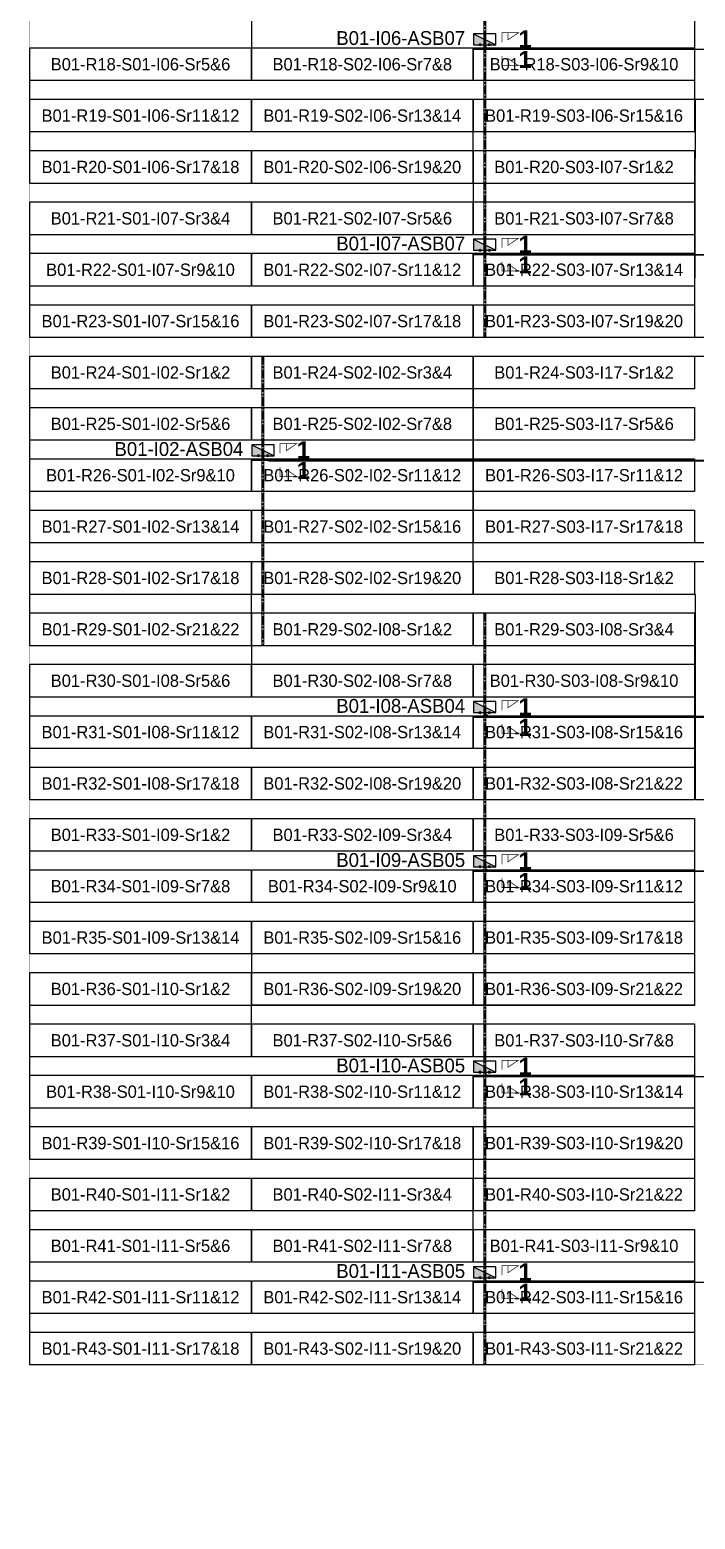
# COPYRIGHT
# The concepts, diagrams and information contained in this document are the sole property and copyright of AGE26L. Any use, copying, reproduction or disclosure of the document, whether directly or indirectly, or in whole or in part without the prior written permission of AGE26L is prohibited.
# Model space of a CAD drawing. Header units: metres. Extents: x 532153 to 532639, y 2675299 to 2675642.
# Drawn here: x 532152.7 to 532249.9, y 2675299.3 to 2675516.7 of the extents above; entities that cross this region are included whole.
import ezdxf
from ezdxf.enums import TextEntityAlignment as Align

# ---------------------------------------------------------------- set-up
doc = ezdxf.new("R2010")
doc.units = ezdxf.units.M
doc.linetypes.add('CENTER', pattern=[2, 1.25, -0.25, 0.25, -0.25])
doc.layers.add('Boundary-12.5 MW Block', color=6, linetype='Continuous', lineweight=9)
doc.layers.add('PILE', color=1, linetype='Continuous', lineweight=15)
for name, color, linetype in [('DC Trench BL-01', 40, 'Continuous'), ('E-Inverter Grouping', 2, 'Continuous'), ('Inverter Block-01', 7, 'Continuous'), ('LT Cable(AG) INV to LT Panel BL-01', 2, 'Continuous'), ('Messenger Wire Block-01 (Master Path)', 30, 'Continuous'), ('Messenger Wire Block-01 (MW Path)', 191, 'Continuous'), ('MMS Table Block-01', 8, 'Continuous'), ('Plan Line - DC BL-01', 40, 'Continuous'), ('Section Marking BL-01', 2, 'Continuous')]:
    doc.layers.add(name, color=color, linetype=linetype)
doc.styles.add('BoldTextStyle', font='arialbd.ttf')
doc.styles.get("Standard").update_dxf_attribs({"font": 'Adani Regular.ttf'})

# ---------------------------------------------------------------- blocks, each defined once
blk = doc.blocks.new('MMS Table (32.292 x 4.788)')
at = {"color": 0}
blk.add_lwpolyline([(0, -0.002), (0, 4.786), (32.292, 4.786), (32.292, -0.002)], close=True, dxfattribs=at)
at = {"color": 7}
blk.add_attdef('ID1', text='', height=1.8, dxfattribs=at).set_placement((16.146, 2.392), align=Align.MIDDLE_CENTER)
blk = doc.blocks.new('Inverter Block')
h = blk.add_hatch(color=0)
h.dxf.hatch_style = 1
h.paths.add_polyline_path([(-1.46, 2.27), (-1.46, 0.85), (1.46, 0.85)])
at = {"color": 0}
blk.add_lwpolyline([(1.46, 2.27), (-1.46, 2.27), (-1.46, 0.85), (1.46, 0.85)], close=True, dxfattribs=at)
blk.add_lwpolyline([(-1.46, 2.27), (1.46, 0.85)], dxfattribs=at)
at = {"layer": 'PILE'}
for centre in [(-0.61, 0.85), (0.61, 0.85)]:
    blk.add_circle(centre, 0.156, dxfattribs=at)
at = {"color": 7}
blk.add_attdef('ID', (-1.46, 3.01), '', height=1.8, dxfattribs=at)

msp = doc.modelspace()

# ---------------------------------------------------------------- linework, layer by layer
at = {"layer": 'Boundary-12.5 MW Block', "const_width": 0.05}
msp.add_lwpolyline([(532152.7, 2675634.08), (532217.48, 2675634.08), (532217.48, 2675641.58), (532314.56, 2675641.58), (532314.56, 2675626.58), (532411.74, 2675626.58), (532411.74, 2675476.58), (532638.48, 2675476.58), (532638.48, 2675299.29), (532347.05, 2675299.29), (532347.05, 2675306.79), (532314.66, 2675306.79), (532314.66, 2675321.79), (532152.7, 2675321.79)], close=True, dxfattribs=at)
at = {"layer": 'DC Trench BL-01', "color": 40, "const_width": 0.15}
for points in [[(532219.27, 2675596.58), (532218.97, 2675596.58), (532218.97, 2675471.79), (532219.27, 2675471.79)], [(532186.88, 2675469.08), (532186.58, 2675469.08), (532186.58, 2675426.79), (532186.88, 2675426.79)], [(532219.27, 2675431.58), (532218.97, 2675431.58), (532218.97, 2675321.79), (532219.27, 2675321.79)]]:
    msp.add_lwpolyline(points, close=True, dxfattribs=at)
at = {"layer": 'E-Inverter Grouping', "color": 3}
for points in [[(532185.09, 2675514.08), (532185.09, 2675521.58), (532249.78, 2675521.58), (532249.78, 2675501.79), (532217.38, 2675501.79), (532217.38, 2675494.29), (532152.7, 2675494.29), (532152.7, 2675514.08)], [(532249.78, 2675471.79), (532152.7, 2675471.79), (532152.7, 2675491.58), (532217.48, 2675491.58), (532217.48, 2675499.08), (532249.78, 2675499.08)]]:
    msp.add_lwpolyline(points, close=True, dxfattribs=at)
at = {"layer": 'E-Inverter Grouping'}
for points in [[(532314.56, 2675464.29), (532282.27, 2675464.29), (532282.22, 2675471.79), (532249.83, 2675471.79), (532249.88, 2675506.58), (532314.56, 2675506.58)], [(532217.38, 2675469.08), (532217.38, 2675434.29), (532184.99, 2675434.29), (532184.99, 2675426.79), (532152.7, 2675426.79), (532152.7, 2675469.08)], [(532282.17, 2675461.58), (532314.56, 2675461.58), (532314.56, 2675441.79), (532217.48, 2675441.79), (532217.48, 2675469.08), (532282.17, 2675469.08)], [(532314.56, 2675404.29), (532249.88, 2675404.29), (532249.88, 2675434.29), (532217.48, 2675434.29), (532217.48, 2675439.08), (532314.56, 2675439.08)], [(532249.78, 2675404.29), (532152.7, 2675404.29), (532152.7, 2675424.08), (532185.09, 2675424.08), (532185.09, 2675431.58), (532249.78, 2675431.58)], [(532249.78, 2675374.29), (532185.09, 2675374.29), (532185.09, 2675381.79), (532152.7, 2675381.79), (532152.7, 2675401.58), (532249.78, 2675401.58)], [(532249.78, 2675344.29), (532217.48, 2675344.29), (532217.48, 2675351.79), (532152.7, 2675351.79), (532152.7, 2675379.08), (532184.99, 2675379.08), (532184.99, 2675371.58), (532249.78, 2675371.58)], [(532217.38, 2675341.58), (532249.78, 2675341.58), (532249.78, 2675321.79), (532152.7, 2675321.79), (532152.7, 2675349.08), (532217.38, 2675349.08)]]:
    msp.add_lwpolyline(points, close=True, dxfattribs=at)
at = {"layer": 'LT Cable(AG) INV to LT Panel BL-01'}
for points in [[(532341.86, 2675441.69), (532337.02, 2675441.69, -0.160644), (532336.48, 2675441.86), (532334.99, 2675442.96, 0.103275), (532334.63, 2675443.04), (532328.77, 2675443.04, -0.414214), (532327.87, 2675443.94), (532327.87, 2675455.38, -0.021393), (532327.87, 2675455.46), (532327.91, 2675455.96, 0.021393), (532327.92, 2675456.04), (532327.92, 2675512.94, 0.414214), (532327.02, 2675513.84), (532220.02, 2675513.84, -0.414214), (532219.12, 2675514.74), (532219.12, 2675515.23)], [(532341.86, 2675441.64), (532337, 2675441.64, -0.160935), (532336.47, 2675441.81), (532334.98, 2675442.91, 0.103275), (532334.62, 2675442.99), (532328.72, 2675442.99, -0.414214), (532327.82, 2675443.89), (532327.82, 2675455.38, -0.021393), (532327.82, 2675455.46), (532327.86, 2675455.96, 0.021393), (532327.87, 2675456.04), (532327.87, 2675482.89, 0.414214), (532326.97, 2675483.79), (532220.02, 2675483.79, -0.414214), (532219.12, 2675484.69), (532219.12, 2675485.23)], [(532342.54, 2675440.22), (532342.54, 2675440.69, 0.414214), (532341.64, 2675441.59), (532336.99, 2675441.59, -0.161229), (532336.45, 2675441.76), (532334.97, 2675442.86, 0.103275), (532334.61, 2675442.94), (532328.67, 2675442.94, -0.414214), (532327.77, 2675443.84), (532327.77, 2675455.38, -0.021393), (532327.77, 2675455.46), (532327.81, 2675455.97, 0.021393), (532327.82, 2675456.04), (532327.82, 2675460.34, 0.414214), (532326.92, 2675461.24), (532313.88, 2675461.24, 0.414214), (532312.98, 2675460.34), (532312.98, 2675454.64, -0.414214), (532312.08, 2675453.74), (532187.63, 2675453.74, -0.414214), (532186.73, 2675454.64), (532186.73, 2675455.23)], [(532342.74, 2675440.29), (532337.15, 2675440.29, -0.108113), (532336.78, 2675440.37), (532334.91, 2675441.22, 0.042157), (532334.76, 2675441.24), (532328.74, 2675441.24, 0.414214), (532327.84, 2675440.34), (532327.84, 2675418.23, 0.021647), (532327.85, 2675418.15), (532327.89, 2675417.65, -0.021647), (532327.89, 2675417.57), (532327.89, 2675417.34, -0.414214), (532326.99, 2675416.44), (532220.02, 2675416.44, -0.414214), (532219.12, 2675417.34), (532219.12, 2675417.73)], [(532340.8, 2675440.24), (532337.15, 2675440.24, -0.108245), (532336.77, 2675440.32), (532334.91, 2675441.17, 0.042157), (532334.76, 2675441.19), (532328.79, 2675441.19, 0.414214), (532327.89, 2675440.29), (532327.89, 2675418.23, 0.021647), (532327.9, 2675418.15), (532327.94, 2675417.65, -0.021647), (532327.94, 2675417.57), (532327.94, 2675394.79, -0.414214), (532327.04, 2675393.89), (532220.02, 2675393.89, -0.414214), (532219.12, 2675394.79), (532219.12, 2675395.23)], [(532340.8, 2675440.21), (532337.14, 2675440.21, -0.108311), (532336.77, 2675440.29), (532334.9, 2675441.15, 0.042157), (532334.75, 2675441.16), (532328.82, 2675441.16, 0.414214), (532327.92, 2675440.26), (532327.92, 2675418.23, 0.021647), (532327.92, 2675418.15), (532327.96, 2675417.65, -0.021647), (532327.97, 2675417.58), (532327.97, 2675364.77, -0.414214), (532327.07, 2675363.87), (532220.02, 2675363.87, -0.414214), (532219.12, 2675364.77), (532219.12, 2675365.23)], [(532340.8, 2675440.16), (532337.14, 2675440.16, -0.108443), (532336.76, 2675440.24), (532334.9, 2675441.1, 0.042157), (532334.75, 2675441.11), (532328.87, 2675441.11, 0.414214), (532327.97, 2675440.21), (532327.97, 2675418.23, 0.021647), (532327.97, 2675418.15), (532328.01, 2675417.66, -0.021647), (532328.02, 2675417.58), (532328.02, 2675334.72, -0.414214), (532327.12, 2675333.82), (532220.02, 2675333.82, -0.414214), (532219.12, 2675334.72), (532219.12, 2675335.23)]]:
    msp.add_lwpolyline(points, format="xyb", dxfattribs=at)
at = {"layer": 'Messenger Wire Block-01 (Master Path)'}
for points in [[(532217.48, 2675513.88), (532327.96, 2675513.88)], [(532217.48, 2675483.88), (532327.96, 2675483.88)], [(532185.09, 2675453.88), (532312.84, 2675453.88)], [(532217.48, 2675416.38), (532327.96, 2675416.38)], [(532217.48, 2675393.88), (532327.96, 2675393.88)], [(532217.48, 2675363.88), (532327.96, 2675363.88)], [(532217.48, 2675333.88), (532327.96, 2675333.88)]]:
    msp.add_lwpolyline(points, dxfattribs=at)
at = {"layer": 'Messenger Wire Block-01 (MW Path)', "const_width": 0.1}
for points in [[(532217.48, 2675513.88), (532327.96, 2675513.88)], [(532217.48, 2675483.88), (532327.96, 2675483.88)], [(532185.09, 2675453.88), (532312.84, 2675453.88)], [(532217.48, 2675416.38), (532327.96, 2675416.38)], [(532217.48, 2675393.88), (532327.96, 2675393.88)], [(532217.48, 2675363.88), (532327.96, 2675363.88)], [(532217.48, 2675333.88), (532327.96, 2675333.88)]]:
    msp.add_lwpolyline(points, dxfattribs=at)
at = {"layer": 'Plan Line - DC BL-01', "color": 6, "linetype": 'CENTER'}
for points in [[(532219.12, 2675596.58), (532219.12, 2675471.79)], [(532186.73, 2675469.08), (532186.73, 2675426.79)], [(532219.12, 2675431.58), (532219.12, 2675321.79)]]:
    msp.add_lwpolyline(points, dxfattribs=at)
at = {"layer": 'Section Marking BL-01', "color": 94, "lineweight": 35, "true_color": 0x00a500, "const_width": 0.1}
for points in [[(532221.62, 2675514.88), (532221.62, 2675516.27), (532224.02, 2675516.27), (532222.54, 2675515.26), (532222.54, 2675516.27)], [(532221.62, 2675512.88), (532221.62, 2675511.49), (532224.02, 2675511.49), (532222.54, 2675512.5), (532222.54, 2675511.49)], [(532221.62, 2675484.88), (532221.62, 2675486.27), (532224.02, 2675486.27), (532222.54, 2675485.26), (532222.54, 2675486.27)], [(532221.62, 2675482.88), (532221.62, 2675481.49), (532224.02, 2675481.49), (532222.54, 2675482.5), (532222.54, 2675481.49)], [(532189.23, 2675454.88), (532189.23, 2675456.27), (532191.63, 2675456.27), (532190.15, 2675455.26), (532190.15, 2675456.27)], [(532189.23, 2675452.88), (532189.23, 2675451.49), (532191.63, 2675451.49), (532190.15, 2675452.5), (532190.15, 2675451.49)], [(532221.62, 2675417.38), (532221.62, 2675418.77), (532224.02, 2675418.77), (532222.54, 2675417.76), (532222.54, 2675418.77)], [(532221.62, 2675415.38), (532221.62, 2675413.99), (532224.02, 2675413.99), (532222.54, 2675415), (532222.54, 2675413.99)], [(532221.62, 2675394.88), (532221.62, 2675396.27), (532224.02, 2675396.27), (532222.54, 2675395.26), (532222.54, 2675396.27)], [(532221.62, 2675392.88), (532221.62, 2675391.49), (532224.02, 2675391.49), (532222.54, 2675392.5), (532222.54, 2675391.49)], [(532221.62, 2675364.88), (532221.62, 2675366.27), (532224.02, 2675366.27), (532222.54, 2675365.26), (532222.54, 2675366.27)], [(532221.62, 2675362.88), (532221.62, 2675361.49), (532224.02, 2675361.49), (532222.54, 2675362.5), (532222.54, 2675361.49)], [(532221.62, 2675334.88), (532221.62, 2675336.27), (532224.02, 2675336.27), (532222.54, 2675335.26), (532222.54, 2675336.27)], [(532221.62, 2675332.88), (532221.62, 2675331.49), (532224.02, 2675331.49), (532222.54, 2675332.5), (532222.54, 2675331.49)]]:
    msp.add_lwpolyline(points, dxfattribs=at)

# ---------------------------------------------------------------- block references
at = {"layer": 'Inverter Block-01'}
ref = msp.add_blockref('Inverter Block', (532219.12, 2675513.57), dxfattribs=dict(at, xscale=1.124999999976148, yscale=1.124999999976148, zscale=1.124999999976148))
ref.add_attrib('ID', 'B01-I06-ASB07', (532197.44, 2675514.49), dxfattribs={"layer": '0', "color": 7, "height": 2.025})
ref = msp.add_blockref('Inverter Block', (532219.12, 2675483.57), dxfattribs=dict(at, xscale=1.124999999976148, yscale=1.124999999976148, zscale=1.124999999976148))
ref.add_attrib('ID', 'B01-I07-ASB07', (532197.44, 2675484.49), dxfattribs={"layer": '0', "color": 7, "height": 2.025})
ref = msp.add_blockref('Inverter Block', (532186.73, 2675453.57), dxfattribs=dict(at, xscale=1.124999999976148, yscale=1.124999999976148, zscale=1.124999999976148))
ref.add_attrib('ID', 'B01-I02-ASB04', (532165.05, 2675454.49), dxfattribs={"layer": '0', "color": 7, "height": 2.025})
ref = msp.add_blockref('Inverter Block', (532219.12, 2675416.07), dxfattribs=dict(at, xscale=1.124999999976148, yscale=1.124999999976148, zscale=1.124999999976148))
ref.add_attrib('ID', 'B01-I08-ASB04', (532197.44, 2675416.99), dxfattribs={"layer": '0', "color": 7, "height": 2.025})
ref = msp.add_blockref('Inverter Block', (532219.12, 2675393.57), dxfattribs=dict(at, xscale=1.124999999976148, yscale=1.124999999976148, zscale=1.124999999976148))
ref.add_attrib('ID', 'B01-I09-ASB05', (532197.44, 2675394.49), dxfattribs={"layer": '0', "color": 7, "height": 2.025})
ref = msp.add_blockref('Inverter Block', (532219.12, 2675363.57), dxfattribs=dict(at, xscale=1.124999999976148, yscale=1.124999999976148, zscale=1.124999999976148))
ref.add_attrib('ID', 'B01-I10-ASB05', (532197.44, 2675364.49), dxfattribs={"layer": '0', "color": 7, "height": 2.025})
ref = msp.add_blockref('Inverter Block', (532219.12, 2675333.57), dxfattribs=dict(at, xscale=1.124999999976148, yscale=1.124999999976148, zscale=1.124999999976148))
ref.add_attrib('ID', 'B01-I11-ASB05', (532197.44, 2675334.49), dxfattribs={"layer": '0', "color": 7, "height": 2.025})
at = {"layer": 'MMS Table Block-01'}
for p, values in [((532152.7, 2675509.29), {'ID1': 'B01-R18-S01-I06-Sr5&6'}), ((532185.09, 2675509.29), {'ID1': 'B01-R18-S02-I06-Sr7&8'}), ((532217.48, 2675509.29), {'ID1': 'B01-R18-S03-I06-Sr9&10'}), ((532152.7, 2675501.79), {'ID1': 'B01-R19-S01-I06-Sr11&12'}), ((532185.09, 2675501.79), {'ID1': 'B01-R19-S02-I06-Sr13&14'}), ((532217.48, 2675501.79), {'ID1': 'B01-R19-S03-I06-Sr15&16'}), ((532152.7, 2675494.29), {'ID1': 'B01-R20-S01-I06-Sr17&18'}), ((532185.09, 2675494.29), {'ID1': 'B01-R20-S02-I06-Sr19&20'}), ((532217.48, 2675494.29), {'ID1': 'B01-R20-S03-I07-Sr1&2'}), ((532152.7, 2675486.79), {'ID1': 'B01-R21-S01-I07-Sr3&4'}), ((532185.09, 2675486.79), {'ID1': 'B01-R21-S02-I07-Sr5&6'}), ((532217.48, 2675486.79), {'ID1': 'B01-R21-S03-I07-Sr7&8'}), ((532152.7, 2675479.29), {'ID1': 'B01-R22-S01-I07-Sr9&10'}), ((532185.09, 2675479.29), {'ID1': 'B01-R22-S02-I07-Sr11&12'}), ((532217.48, 2675479.29), {'ID1': 'B01-R22-S03-I07-Sr13&14'}), ((532152.7, 2675471.79), {'ID1': 'B01-R23-S01-I07-Sr15&16'}), ((532185.09, 2675471.79), {'ID1': 'B01-R23-S02-I07-Sr17&18'}), ((532217.48, 2675471.79), {'ID1': 'B01-R23-S03-I07-Sr19&20'}), ((532152.7, 2675464.29), {'ID1': 'B01-R24-S01-I02-Sr1&2'}), ((532185.09, 2675464.29), {'ID1': 'B01-R24-S02-I02-Sr3&4'}), ((532217.48, 2675464.29), {'ID1': 'B01-R24-S03-I17-Sr1&2'}), ((532152.7, 2675456.79), {'ID1': 'B01-R25-S01-I02-Sr5&6'}), ((532185.09, 2675456.79), {'ID1': 'B01-R25-S02-I02-Sr7&8'}), ((532217.48, 2675456.79), {'ID1': 'B01-R25-S03-I17-Sr5&6'}), ((532152.7, 2675449.29), {'ID1': 'B01-R26-S01-I02-Sr9&10'}), ((532185.09, 2675449.29), {'ID1': 'B01-R26-S02-I02-Sr11&12'}), ((532217.48, 2675449.29), {'ID1': 'B01-R26-S03-I17-Sr11&12'}), ((532152.7, 2675441.79), {'ID1': 'B01-R27-S01-I02-Sr13&14'}), ((532185.09, 2675441.79), {'ID1': 'B01-R27-S02-I02-Sr15&16'}), ((532217.48, 2675441.79), {'ID1': 'B01-R27-S03-I17-Sr17&18'}), ((532152.7, 2675434.29), {'ID1': 'B01-R28-S01-I02-Sr17&18'}), ((532185.09, 2675434.29), {'ID1': 'B01-R28-S02-I02-Sr19&20'}), ((532217.48, 2675434.29), {'ID1': 'B01-R28-S03-I18-Sr1&2'}), ((532152.7, 2675426.79), {'ID1': 'B01-R29-S01-I02-Sr21&22'}), ((532185.09, 2675426.79), {'ID1': 'B01-R29-S02-I08-Sr1&2'}), ((532217.48, 2675426.79), {'ID1': 'B01-R29-S03-I08-Sr3&4'}), ((532152.7, 2675419.29), {'ID1': 'B01-R30-S01-I08-Sr5&6'}), ((532185.09, 2675419.29), {'ID1': 'B01-R30-S02-I08-Sr7&8'}), ((532217.48, 2675419.29), {'ID1': 'B01-R30-S03-I08-Sr9&10'}), ((532152.7, 2675411.79), {'ID1': 'B01-R31-S01-I08-Sr11&12'}), ((532185.09, 2675411.79), {'ID1': 'B01-R31-S02-I08-Sr13&14'}), ((532217.48, 2675411.79), {'ID1': 'B01-R31-S03-I08-Sr15&16'}), ((532152.7, 2675404.29), {'ID1': 'B01-R32-S01-I08-Sr17&18'}), ((532185.09, 2675404.29), {'ID1': 'B01-R32-S02-I08-Sr19&20'}), ((532217.48, 2675404.29), {'ID1': 'B01-R32-S03-I08-Sr21&22'}), ((532152.7, 2675396.79), {'ID1': 'B01-R33-S01-I09-Sr1&2'}), ((532185.09, 2675396.79), {'ID1': 'B01-R33-S02-I09-Sr3&4'}), ((532217.48, 2675396.79), {'ID1': 'B01-R33-S03-I09-Sr5&6'}), ((532152.7, 2675389.29), {'ID1': 'B01-R34-S01-I09-Sr7&8'}), ((532185.09, 2675389.29), {'ID1': 'B01-R34-S02-I09-Sr9&10'}), ((532217.48, 2675389.29), {'ID1': 'B01-R34-S03-I09-Sr11&12'}), ((532152.7, 2675381.79), {'ID1': 'B01-R35-S01-I09-Sr13&14'}), ((532185.09, 2675381.79), {'ID1': 'B01-R35-S02-I09-Sr15&16'}), ((532217.48, 2675381.79), {'ID1': 'B01-R35-S03-I09-Sr17&18'}), ((532152.7, 2675374.29), {'ID1': 'B01-R36-S01-I10-Sr1&2'}), ((532185.09, 2675374.29), {'ID1': 'B01-R36-S02-I09-Sr19&20'}), ((532217.48, 2675374.29), {'ID1': 'B01-R36-S03-I09-Sr21&22'}), ((532152.7, 2675366.79), {'ID1': 'B01-R37-S01-I10-Sr3&4'}), ((532185.09, 2675366.79), {'ID1': 'B01-R37-S02-I10-Sr5&6'}), ((532217.48, 2675366.79), {'ID1': 'B01-R37-S03-I10-Sr7&8'}), ((532152.7, 2675359.29), {'ID1': 'B01-R38-S01-I10-Sr9&10'}), ((532185.09, 2675359.29), {'ID1': 'B01-R38-S02-I10-Sr11&12'}), ((532217.48, 2675359.29), {'ID1': 'B01-R38-S03-I10-Sr13&14'}), ((532152.7, 2675351.79), {'ID1': 'B01-R39-S01-I10-Sr15&16'}), ((532185.09, 2675351.79), {'ID1': 'B01-R39-S02-I10-Sr17&18'}), ((532217.48, 2675351.79), {'ID1': 'B01-R39-S03-I10-Sr19&20'}), ((532152.7, 2675344.29), {'ID1': 'B01-R40-S01-I11-Sr1&2'}), ((532185.09, 2675344.29), {'ID1': 'B01-R40-S02-I11-Sr3&4'}), ((532217.48, 2675344.29), {'ID1': 'B01-R40-S03-I10-Sr21&22'}), ((532152.7, 2675336.79), {'ID1': 'B01-R41-S01-I11-Sr5&6'}), ((532185.09, 2675336.79), {'ID1': 'B01-R41-S02-I11-Sr7&8'}), ((532217.48, 2675336.79), {'ID1': 'B01-R41-S03-I11-Sr9&10'}), ((532152.7, 2675329.29), {'ID1': 'B01-R42-S01-I11-Sr11&12'}), ((532185.09, 2675329.29), {'ID1': 'B01-R42-S02-I11-Sr13&14'}), ((532217.48, 2675329.29), {'ID1': 'B01-R42-S03-I11-Sr15&16'}), ((532152.7, 2675321.79), {'ID1': 'B01-R43-S01-I11-Sr17&18'}), ((532185.09, 2675321.79), {'ID1': 'B01-R43-S02-I11-Sr19&20'}), ((532217.48, 2675321.79), {'ID1': 'B01-R43-S03-I11-Sr21&22'})]:
    msp.add_blockref('MMS Table (32.292 x 4.788)', p, dxfattribs=at).add_auto_attribs(values)

# ---------------------------------------------------------------- texts
at = {"layer": 'Section Marking BL-01', "color": 94, "true_color": 0x00a500, "style": 'BoldTextStyle'}
for p in [(532225.02, 2675515.38), (532225.02, 2675512.38), (532225.02, 2675485.38), (532225.02, 2675482.38), (532192.63, 2675455.38), (532192.63, 2675452.38), (532225.02, 2675417.88), (532225.02, 2675414.88), (532225.02, 2675395.38), (532225.02, 2675392.38), (532225.02, 2675365.38), (532225.02, 2675362.38), (532225.02, 2675335.38), (532225.02, 2675332.38)]:
    msp.add_text('1', height=2.5, dxfattribs=at).set_placement(p, align=Align.MIDDLE_CENTER)

doc.saveas('drawing.dxf')
